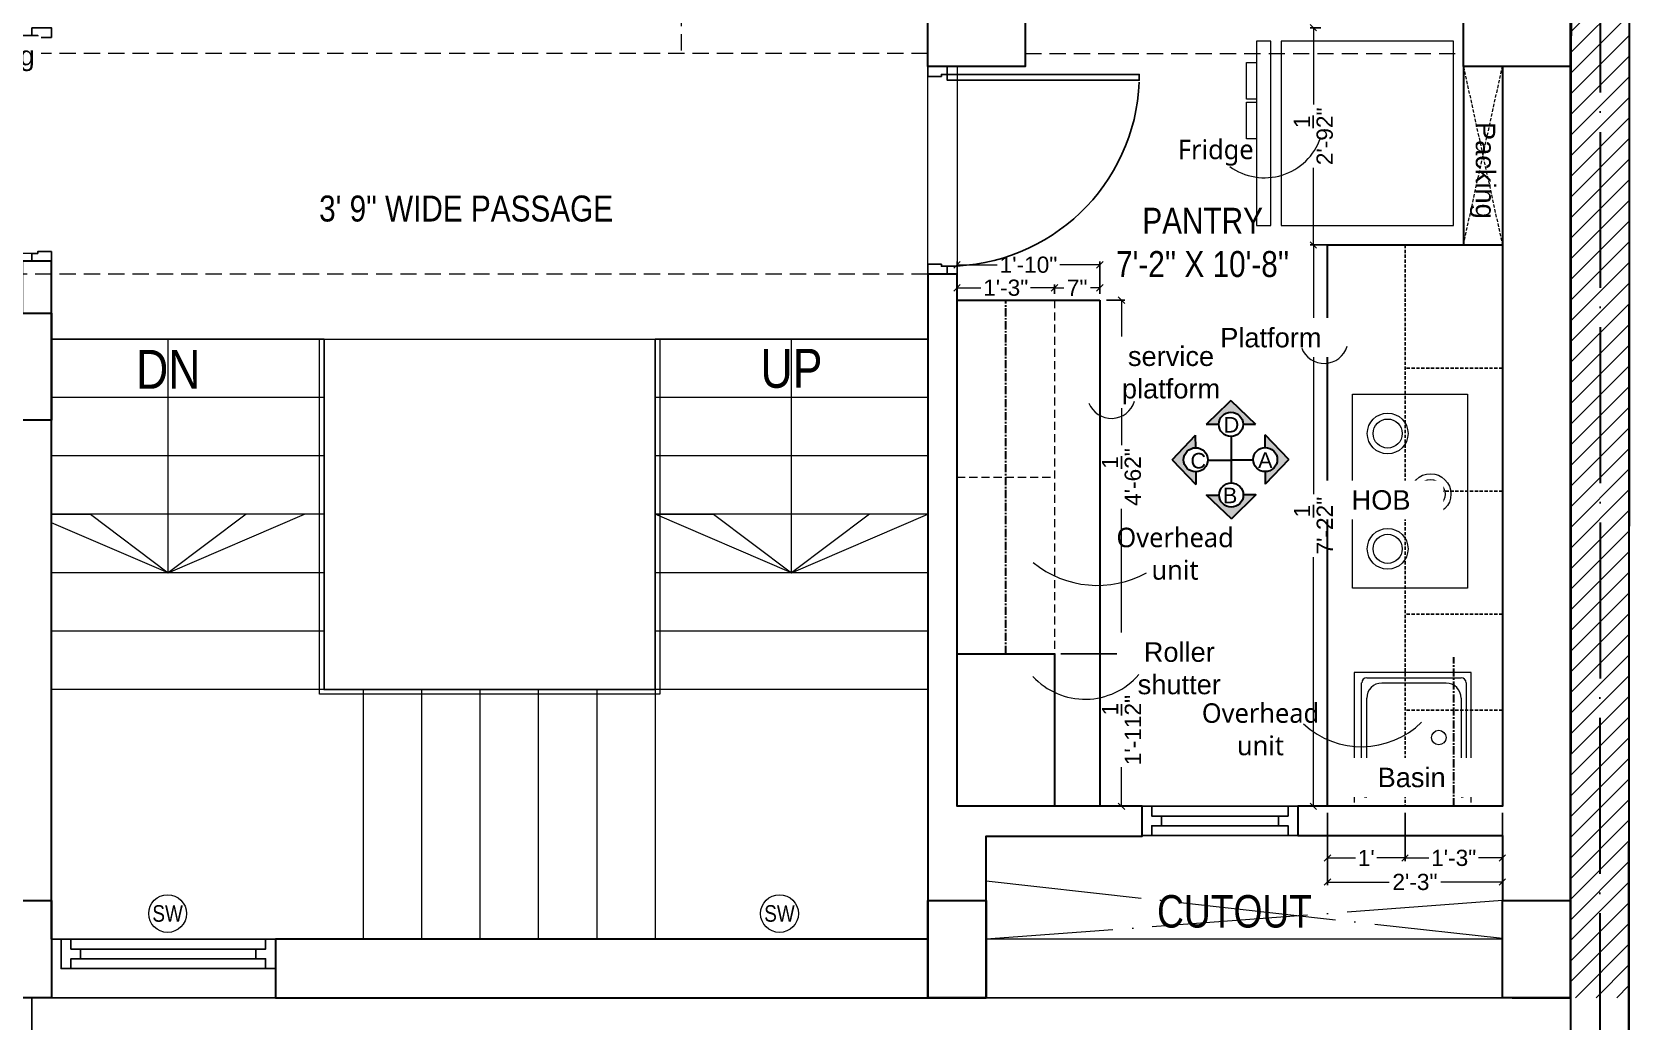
# Model space of a CAD drawing. Header units: millimetres. Extents: x 56222 to 3066687, y -650199 to -121287.
# Drawn here: x 127749.6 to 127995.8, y -185428.8 to -185276.4 of the extents above; entities that cross this region are included whole.
import ezdxf

# ---------------------------------------------------------------- set-up
doc = ezdxf.new("R2010")
doc.units = ezdxf.units.MM
doc.header["$MEASUREMENT"] = 0
doc.header["$PDMODE"] = 35
for name, pattern in [('ACAD_ISO02W100', [15, 12, -3]), ('ACAD_ISO04W100', [30, 24, -3, 0, -3]), ('CENTER', [2, 1.25, -0.25, 0.25, -0.25]), ('DASHED', [0.75, 0.5, -0.25]), ('DASHED2', [0.375, 0.25, -0.125]), ('HIDDEN', [0.375, 0.25, -0.125])]:
    doc.linetypes.add(name, pattern=pattern)
doc.layers.get('Defpoints').update_dxf_attribs({"color": 220})
for name, color, linetype in [('AR DOOR', 40, 'Continuous'), ('AR ELE-5', 134, 'Continuous'), ('AR HATCH-7', 7, 'Continuous')]:
    doc.layers.add(name, color=color, linetype=linetype)
for name, color, linetype, lineweight in [('COLUMN', 1, 'Continuous', 30), ('dim05', 1, 'Continuous', 13), ('Electrical', 84, 'Continuous', 30), ('FIRST FLOOR', 7, 'Continuous', 9), ('FIRST FLOOR ( TEXT )', 7, 'Continuous', 9), ('FIRST FLOOR_( PLine )_', 251, 'Continuous', 30), ('FIRST FLOOR_( STAIR )', 251, 'Continuous', 9), ('FUR1', 1, 'Continuous', 0), ('FURNITURE', 32, 'Continuous', 9), ('GROUND FLOOR', 7, 'Continuous', 9), ('GROUND FLOOR  ( DIM )', 7, 'Continuous', 9), ('GROUND FLOOR  ( HATCH )', 251, 'Continuous', 9), ('Labelling', 1, 'Continuous', 25), ('Text', 7, 'Continuous', 15), ('wall', 7, 'Continuous', 30), ('WALL Dimensions', 1, 'Continuous', 0), ('X_PLOT', 1, 'Continuous', 9)]:
    doc.layers.add(name, color=color, linetype=linetype, lineweight=lineweight)
doc.layers.add('XX~SLAB ( PLINE )', color=251, linetype='Continuous', plot=False)
doc.styles.add('Arial', font='arial.ttf')
doc.styles.add("Cn_BT_0'-0", font='swissc.ttf')
doc.styles.add('Cn_BT_7', font='swissc.ttf', dxfattribs={"height": 7})
doc.styles.add('KATHA', font='swissc.ttf')
doc.styles.get("Standard").update_dxf_attribs({"font": 'arial.ttf', "height": 6})
doc.dimstyles.new('ISO-25', dxfattribs={"dimtxt": 2.5, "dimasz": 1, "dimexe": 0.5, "dimexo": 1, "dimtad": 0, "dimdec": 1, "dimlunit": 4, "dimtxsty": 'Standard', "dimblk": 'OBLIQUE', "dimcen": 2.5, "dimclrd": 1, "dimclre": 1, "dimclrt": 5, "dimadec": 0, "dimazin": 0, "dimtfac": 1, "dimtdec": 1, "dimtmove": 0, "dimatfit": 3, "dimfxl": 1, "dimlwd": -1, "dimarcsym": 0})

# ---------------------------------------------------------------- blocks, each defined once
blk = doc.blocks.new('*U184')
for points in [[(-1025.5, 0), (-985.5, 0), (-985.5, 30), (-975.5, 30), (-975.5, 100), (-1025.5, 100)], [(40, 0), (0, 0), (0, 30), (-10, 30), (-10, 100), (40, 100)], [(0, 0), (0, -985.5), (-30, -985.5), (-30, 0)]]:
    blk.add_lwpolyline(points, close=True)
at = {"layer": 'AR ELE-5', "linetype": 'ByBlock', "ltscale": 15}
blk.add_arc((1.4, 0.6), 987, 180.03474, 267.62699, dxfattribs=at)
blk = doc.blocks.new('*U18')
for points in [[(0, 0), (0, 1120), (-30, 1120), (-30, 0)], [(40, 0), (0, 0), (0, -30), (-10, -30), (-10, -100), (40, -100)], [(-1160, 0), (-1120, 0), (-1120, -30), (-1110, -30), (-1110, -100), (-1160, -100)]]:
    blk.add_lwpolyline(points, close=True)
at = {"layer": 'AR ELE-5', "linetype": 'ByBlock', "ltscale": 15}
blk.add_arc((1.6, -0.7), 1121.6, 92.37301, 179.96526, dxfattribs=at)
blk = doc.blocks.new('_Oblique')
at = {"layer": 'wall', "color": 0, "lineweight": -2}
blk.add_line((-0.5, -0.5), (0.5, 0.5), dxfattribs=at)
blk = doc.blocks.new('*D371')
at = {"layer": 'Defpoints', "color": 0, "lineweight": 30, "transparency": 16777216}
for p in [(127952.67, -185309.18), (127947.01, -185395.7), (127949.17, -185395.7)]:
    blk.add_point(p, dxfattribs=at)
at = {"layer": 'dim05', "color": 1, "linetype": 'Continuous', "lineweight": -2, "transparency": 16777216}
for p, q in [((127951.67, -185309.18), (127946.51, -185309.18)), ((127948.17, -185395.7), (127946.51, -185395.7))]:
    blk.add_line(p, q, dxfattribs=at)
at = {"layer": 'dim05', "color": 1, "linetype": 'Continuous', "transparency": 16777216}
for p, q in [((127947.01, -185309.18), (127947.01, -185347.59)), ((127947.01, -185395.7), (127947.01, -185357.29))]:
    blk.add_line(p, q, dxfattribs=at)
at = {"layer": 'dim05', "color": 1, "transparency": 16777216}
for p, rotation in [((127947.01, -185309.18), 90), ((127947.01, -185395.7), 270)]:
    blk.add_blockref('_Oblique', p, dxfattribs=dict(at, rotation=rotation))
at = {"layer": 'dim05', "color": 5, "lineweight": 25, "transparency": 16777216, "insert": (127947.01, -185352.44), "char_height": 2.5, "attachment_point": 5, "rotation": 90, "style": 'Arial'}
blk.add_mtext('7\'-2{\\H1x;\\S1/2;}"', dxfattribs=at)
blk = doc.blocks.new('*D372')
at = {"layer": 'Defpoints', "color": 0, "lineweight": 30, "transparency": 16777216}
for p in [(127961.12, -185395.7), (127976.12, -185395.7), (127976.12, -185403.66)]:
    blk.add_point(p, dxfattribs=at)
at = {"layer": 'dim05', "color": 1, "linetype": 'Continuous', "lineweight": -2, "transparency": 16777216}
for p, q in [((127961.12, -185396.7), (127961.12, -185404.16)), ((127976.12, -185396.7), (127976.12, -185404.16))]:
    blk.add_line(p, q, dxfattribs=at)
at = {"layer": 'dim05', "color": 1, "linetype": 'Continuous', "transparency": 16777216}
for p, q in [((127961.12, -185403.66), (127964.79, -185403.66)), ((127976.12, -185403.66), (127972.45, -185403.66))]:
    blk.add_line(p, q, dxfattribs=at)
at = {"layer": 'dim05', "color": 1, "transparency": 16777216, "rotation": 180}
blk.add_blockref('_Oblique', (127961.12, -185403.66), dxfattribs=at)
at = {"layer": 'dim05', "color": 1, "transparency": 16777216}
blk.add_blockref('_Oblique', (127976.12, -185403.66), dxfattribs=at)
at = {"layer": 'dim05', "color": 5, "lineweight": 25, "transparency": 16777216, "insert": (127968.62, -185403.66), "char_height": 2.5, "attachment_point": 5, "style": 'Arial'}
blk.add_mtext('1\'-3"', dxfattribs=at)
blk = doc.blocks.new('*D373')
at = {"layer": 'Defpoints', "color": 0, "lineweight": 30, "transparency": 16777216}
for p in [(127949.17, -185395.7), (127961.12, -185395.7), (127949.17, -185403.66)]:
    blk.add_point(p, dxfattribs=at)
at = {"layer": 'dim05', "color": 1, "linetype": 'Continuous', "lineweight": -2, "transparency": 16777216}
for p, q in [((127949.17, -185396.7), (127949.17, -185404.16)), ((127961.12, -185396.7), (127961.12, -185404.16))]:
    blk.add_line(p, q, dxfattribs=at)
at = {"layer": 'dim05', "color": 1, "linetype": 'Continuous', "transparency": 16777216}
for p, q in [((127949.17, -185403.66), (127953.49, -185403.66)), ((127961.12, -185403.66), (127956.8, -185403.66))]:
    blk.add_line(p, q, dxfattribs=at)
at = {"layer": 'dim05', "color": 1, "transparency": 16777216, "rotation": 180}
blk.add_blockref('_Oblique', (127949.17, -185403.66), dxfattribs=at)
at = {"layer": 'dim05', "color": 1, "transparency": 16777216}
blk.add_blockref('_Oblique', (127961.12, -185403.66), dxfattribs=at)
at = {"layer": 'dim05', "color": 5, "lineweight": 25, "transparency": 16777216, "insert": (127955.15, -185403.66), "char_height": 2.5, "attachment_point": 5, "style": 'Arial'}
blk.add_mtext("1'", dxfattribs=at)
blk = doc.blocks.new('*D374')
at = {"layer": 'Defpoints', "color": 0, "lineweight": 30, "transparency": 16777216}
for p in [(127892.12, -185312.24), (127892.12, -185317.7), (127914.12, -185317.7)]:
    blk.add_point(p, dxfattribs=at)
at = {"layer": 'dim05', "color": 1, "linetype": 'Continuous', "lineweight": -2, "transparency": 16777216}
for p, q in [((127892.12, -185316.7), (127892.12, -185311.74)), ((127914.12, -185316.7), (127914.12, -185311.74))]:
    blk.add_line(p, q, dxfattribs=at)
at = {"layer": 'dim05', "color": 1, "linetype": 'Continuous', "transparency": 16777216}
for p, q in [((127892.12, -185312.24), (127898.32, -185312.24)), ((127914.12, -185312.24), (127907.93, -185312.24))]:
    blk.add_line(p, q, dxfattribs=at)
at = {"layer": 'dim05', "color": 1, "transparency": 16777216, "rotation": 180}
blk.add_blockref('_Oblique', (127892.12, -185312.24), dxfattribs=at)
at = {"layer": 'dim05', "color": 1, "transparency": 16777216}
blk.add_blockref('_Oblique', (127914.12, -185312.24), dxfattribs=at)
at = {"layer": 'dim05', "color": 5, "lineweight": 25, "transparency": 16777216, "insert": (127903.12, -185312.24), "char_height": 2.5, "attachment_point": 5, "style": 'Arial'}
blk.add_mtext('1\'-10"', dxfattribs=at)
blk = doc.blocks.new('*D375')
at = {"layer": 'Defpoints', "color": 0, "lineweight": 30, "transparency": 16777216}
for p in [(127892.12, -185315.79), (127892.12, -185317.7), (127907.12, -185317.7)]:
    blk.add_point(p, dxfattribs=at)
at = {"layer": 'dim05', "color": 1, "linetype": 'Continuous', "lineweight": -2, "transparency": 16777216}
for p, q in [((127892.12, -185316.7), (127892.12, -185315.29)), ((127907.12, -185316.7), (127907.12, -185315.29))]:
    blk.add_line(p, q, dxfattribs=at)
at = {"layer": 'dim05', "color": 1, "linetype": 'Continuous', "transparency": 16777216}
for p, q in [((127892.12, -185315.79), (127895.79, -185315.79)), ((127907.12, -185315.79), (127903.45, -185315.79))]:
    blk.add_line(p, q, dxfattribs=at)
at = {"layer": 'dim05', "color": 1, "transparency": 16777216, "rotation": 180}
blk.add_blockref('_Oblique', (127892.12, -185315.79), dxfattribs=at)
at = {"layer": 'dim05', "color": 1, "transparency": 16777216}
blk.add_blockref('_Oblique', (127907.12, -185315.79), dxfattribs=at)
at = {"layer": 'dim05', "color": 5, "lineweight": 25, "transparency": 16777216, "insert": (127899.62, -185315.79), "char_height": 2.5, "attachment_point": 5, "style": 'Arial'}
blk.add_mtext('1\'-3"', dxfattribs=at)
blk = doc.blocks.new('*D376')
at = {"layer": 'Defpoints', "color": 0, "lineweight": 30, "transparency": 16777216}
for p in [(127907.12, -185317.7), (127914.12, -185315.79), (127914.12, -185317.7)]:
    blk.add_point(p, dxfattribs=at)
at = {"layer": 'dim05', "color": 1, "linetype": 'Continuous', "lineweight": -2, "transparency": 16777216}
for p, q in [((127907.12, -185316.7), (127907.12, -185315.29)), ((127914.12, -185316.7), (127914.12, -185315.29))]:
    blk.add_line(p, q, dxfattribs=at)
at = {"layer": 'dim05', "color": 1, "linetype": 'Continuous', "transparency": 16777216}
for p, q in [((127907.12, -185315.79), (127908.57, -185315.79)), ((127914.12, -185315.79), (127912.68, -185315.79))]:
    blk.add_line(p, q, dxfattribs=at)
at = {"layer": 'dim05', "color": 1, "transparency": 16777216, "rotation": 180}
blk.add_blockref('_Oblique', (127907.12, -185315.79), dxfattribs=at)
at = {"layer": 'dim05', "color": 1, "transparency": 16777216}
blk.add_blockref('_Oblique', (127914.12, -185315.79), dxfattribs=at)
at = {"layer": 'dim05', "color": 5, "lineweight": 25, "transparency": 16777216, "insert": (127910.62, -185315.79), "char_height": 2.5, "attachment_point": 5, "style": 'Arial'}
blk.add_mtext('7"', dxfattribs=at)
blk = doc.blocks.new('*D377')
at = {"layer": 'Defpoints', "color": 0, "lineweight": 30, "transparency": 16777216}
for p in [(127907.12, -185372.2), (127914.12, -185395.7), (127917.45, -185395.7)]:
    blk.add_point(p, dxfattribs=at)
at = {"layer": 'dim05', "color": 1, "linetype": 'Continuous', "lineweight": -2, "transparency": 16777216}
for p, q in [((127908.12, -185372.2), (127917.95, -185372.2)), ((127915.12, -185395.7), (127917.95, -185395.7))]:
    blk.add_line(p, q, dxfattribs=at)
at = {"layer": 'dim05', "color": 1, "linetype": 'Continuous', "transparency": 16777216}
for p, q in [((127917.45, -185372.2), (127917.45, -185378.24)), ((127917.45, -185395.7), (127917.45, -185389.66))]:
    blk.add_line(p, q, dxfattribs=at)
at = {"layer": 'dim05', "color": 1, "transparency": 16777216}
for p, rotation in [((127917.45, -185372.2), 90), ((127917.45, -185395.7), 270)]:
    blk.add_blockref('_Oblique', p, dxfattribs=dict(at, rotation=rotation))
at = {"layer": 'dim05', "color": 5, "lineweight": 25, "transparency": 16777216, "insert": (127917.45, -185383.95), "char_height": 2.5, "attachment_point": 5, "rotation": 90, "style": 'Arial'}
blk.add_mtext('1\'-11{\\H1x;\\S1/2;}"', dxfattribs=at)
blk = doc.blocks.new('*D378')
at = {"layer": 'Defpoints', "color": 0, "lineweight": 30, "transparency": 16777216}
for p in [(127914.12, -185317.7), (127917.45, -185317.7), (127907.12, -185372.2)]:
    blk.add_point(p, dxfattribs=at)
at = {"layer": 'dim05', "color": 1, "linetype": 'Continuous', "lineweight": -2, "transparency": 16777216}
for p, q in [((127915.12, -185317.7), (127917.95, -185317.7)), ((127908.12, -185372.2), (127917.95, -185372.2))]:
    blk.add_line(p, q, dxfattribs=at)
at = {"layer": 'dim05', "color": 1, "linetype": 'Continuous', "transparency": 16777216}
for p, q in [((127917.45, -185317.7), (127917.45, -185340.04)), ((127917.45, -185372.2), (127917.45, -185349.86))]:
    blk.add_line(p, q, dxfattribs=at)
at = {"layer": 'dim05', "color": 1, "transparency": 16777216}
for p, rotation in [((127917.45, -185317.7), 90), ((127917.45, -185372.2), 270)]:
    blk.add_blockref('_Oblique', p, dxfattribs=dict(at, rotation=rotation))
at = {"layer": 'dim05', "color": 5, "lineweight": 25, "transparency": 16777216, "insert": (127917.45, -185344.95), "char_height": 2.5, "attachment_point": 5, "rotation": 90, "style": 'Arial'}
blk.add_mtext('4\'-6{\\H1x;\\S1/2;}"', dxfattribs=at)
blk = doc.blocks.new('*D379')
at = {"layer": 'Defpoints', "color": 0, "lineweight": 30, "transparency": 16777216}
for p in [(127949.17, -185395.7), (127976.12, -185396.7), (127949.17, -185407.37)]:
    blk.add_point(p, dxfattribs=at)
at = {"layer": 'dim05', "color": 1, "linetype": 'Continuous', "lineweight": -2, "transparency": 16777216}
for p, q in [((127949.17, -185396.7), (127949.17, -185407.87)), ((127976.12, -185397.7), (127976.12, -185407.87))]:
    blk.add_line(p, q, dxfattribs=at)
at = {"layer": 'dim05', "color": 1, "linetype": 'Continuous', "transparency": 16777216}
for p, q in [((127949.17, -185407.37), (127958.68, -185407.37)), ((127976.12, -185407.37), (127966.62, -185407.37))]:
    blk.add_line(p, q, dxfattribs=at)
at = {"layer": 'dim05', "color": 1, "transparency": 16777216, "rotation": 180}
blk.add_blockref('_Oblique', (127949.17, -185407.37), dxfattribs=at)
at = {"layer": 'dim05', "color": 1, "transparency": 16777216}
blk.add_blockref('_Oblique', (127976.12, -185407.37), dxfattribs=at)
at = {"layer": 'dim05', "color": 5, "lineweight": 25, "transparency": 16777216, "insert": (127962.65, -185407.37), "char_height": 2.5, "attachment_point": 5, "style": 'Arial'}
blk.add_mtext('2\'-3"', dxfattribs=at)
blk = doc.blocks.new('*D380')
at = {"layer": 'Defpoints', "color": 0, "lineweight": 30, "transparency": 16777216}
for p in [(127947.01, -185275.7), (127949.17, -185275.7), (127949.17, -185309.18)]:
    blk.add_point(p, dxfattribs=at)
at = {"layer": 'dim05', "color": 1, "linetype": 'Continuous', "lineweight": -2, "transparency": 16777216}
for p, q in [((127948.17, -185275.7), (127946.51, -185275.7)), ((127948.17, -185309.18), (127946.51, -185309.18))]:
    blk.add_line(p, q, dxfattribs=at)
at = {"layer": 'dim05', "color": 1, "linetype": 'Continuous', "transparency": 16777216}
for p, q in [((127947.01, -185275.7), (127947.01, -185287.56)), ((127947.01, -185309.18), (127947.01, -185297.32))]:
    blk.add_line(p, q, dxfattribs=at)
at = {"layer": 'dim05', "color": 1, "transparency": 16777216}
for p, rotation in [((127947.01, -185275.7), 90), ((127947.01, -185309.18), 270)]:
    blk.add_blockref('_Oblique', p, dxfattribs=dict(at, rotation=rotation))
at = {"layer": 'dim05', "color": 5, "lineweight": 25, "transparency": 16777216, "insert": (127947.01, -185292.44), "char_height": 2.5, "attachment_point": 5, "rotation": 90, "style": 'Arial'}
blk.add_mtext('2\'-9{\\H1x;\\S1/2;}"', dxfattribs=at)

msp = doc.modelspace()

# ---------------------------------------------------------------- hatches: boundary and pattern name
at = {"layer": 'GROUND FLOOR  ( HATCH )', "transparency": 33554687}
h = msp.add_hatch(dxfattribs=at)
h.set_pattern_fill('ANSI31', color=6, scale=18, style=0)
h.set_pattern_definition([(45, (11454.9384, -22812.0268), (-1.590990258, 1.590990258), [])])
h.paths.add_polyline_path([(127995.62, -185111.18), (127986.62, -185111.18), (127986.62, -185425.2), (127995.62, -185425.2)])

# ---------------------------------------------------------------- linework, layer by layer
at = {"layer": 'COLUMN', "transparency": 33554687}
for points in [[(127902.62, -185271.2), (127902.62, -185281.7), (127887.62, -185281.7), (127887.62, -185271.2)], [(127970.12, -185271.2), (127986.62, -185271.2), (127986.62, -185281.7), (127970.12, -185281.7)], [(127743.62, -185319.7), (127752.62, -185319.7), (127752.62, -185336.2), (127743.62, -185336.2)], [(127743.62, -185410.2), (127752.62, -185410.2), (127752.62, -185425.2), (127743.62, -185425.2)], [(127887.62, -185410.2), (127896.62, -185410.2), (127896.62, -185425.2), (127887.62, -185425.2)], [(127976.12, -185410.2), (127986.62, -185410.2), (127986.62, -185425.2), (127976.12, -185425.2)]]:
    msp.add_lwpolyline(points, close=True, dxfattribs=at)
at = {"layer": 'FIRST FLOOR', "transparency": 33554687}
for p, q in [((127986.62, -185114.7), (127986.62, -185425.2)), ((127887.62, -185317.2), (127887.62, -185425.2)), ((127892.12, -185317.2), (127892.12, -185395.7)), ((127894.16, -185395.7), (127976.12, -185395.7)), ((127944.62, -185395.7), (127944.62, -185400.2)), ((127887.62, -185416.2), (127752.62, -185416.2)), ((127787.12, -185416.2), (127787.12, -185425.2)), ((127976.12, -185416.2), (127896.62, -185416.2)), ((127986.62, -185425.2), (127740.62, -185425.2))]:
    msp.add_line(p, q, dxfattribs=at)
at = {"layer": 'FIRST FLOOR_( PLine )_', "transparency": 33554687}
for p, q in [((127986.62, -185425.2), (127986.62, -185114.7)), ((127976.12, -185281.7), (127976.12, -185395.7)), ((127976.12, -185395.7), (127944.62, -185395.7)), ((127944.62, -185395.7), (127944.62, -185400.2)), ((127944.62, -185400.2), (127976.12, -185400.2)), ((127976.12, -185400.2), (127976.12, -185410.19)), ((127977.62, -185425.2), (127986.62, -185425.2))]:
    msp.add_line(p, q, dxfattribs=at)
msp.add_lwpolyline([(127752.62, -185416.2), (127752.62, -185311.7), (127748.12, -185311.7), (127748.12, -185319.7)], dxfattribs=at)
for points in [[(127892.12, -185313.7), (127887.62, -185313.7), (127887.62, -185425.2), (127892.12, -185425.2), (127896.62, -185425.2), (127896.62, -185400.28), (127920.62, -185400.28), (127920.62, -185395.7), (127892.12, -185395.7)], [(127887.62, -185416.2), (127787.12, -185416.2), (127787.12, -185420.7), (127787.12, -185425.2), (127887.62, -185425.2)]]:
    msp.add_lwpolyline(points, close=True, dxfattribs=at)
at = {"layer": 'FIRST FLOOR_( STAIR )', "transparency": 33554687}
for p, q in [((127845.62, -185323.7), (127845.62, -185416.2)), ((127794.62, -185332.7), (127752.62, -185332.7)), ((127887.62, -185332.7), (127845.62, -185332.7)), ((127794.62, -185341.7), (127752.62, -185341.7)), ((127887.62, -185341.7), (127845.62, -185341.7)), ((127794.62, -185350.7), (127752.62, -185350.7)), ((127887.62, -185350.7), (127845.62, -185350.7)), ((127794.62, -185359.7), (127752.62, -185359.7)), ((127887.62, -185359.7), (127845.62, -185359.7)), ((127794.62, -185368.7), (127752.62, -185368.7)), ((127887.62, -185368.7), (127845.62, -185368.7)), ((127887.62, -185377.7), (127752.62, -185377.7)), ((127800.62, -185377.7), (127800.62, -185416.2)), ((127809.62, -185377.7), (127809.62, -185416.2)), ((127818.62, -185377.7), (127818.62, -185416.2)), ((127827.62, -185377.7), (127827.62, -185416.2)), ((127836.62, -185377.7), (127836.62, -185416.2))]:
    msp.add_line(p, q, dxfattribs=at)
for points in [[(127752.62, -185350.7), (127758.62, -185350.7), (127770.62, -185359.7), (127770.62, -185323.7)], [(127866.62, -185359.7), (127887.62, -185350.7), (127878.62, -185350.7), (127866.62, -185359.7), (127845.62, -185350.7), (127854.62, -185350.7), (127866.62, -185359.7), (127866.62, -185323.7)], [(127770.62, -185359.7), (127791.62, -185350.7), (127782.62, -185350.7), (127770.62, -185359.7), (127752.62, -185351.99)]]:
    msp.add_lwpolyline(points, dxfattribs=at)
msp.add_lwpolyline([(127793.92, -185323.7), (127794.62, -185323.7), (127794.62, -185377.7), (127845.62, -185377.7), (127845.62, -185323.7), (127846.32, -185323.7), (127846.32, -185378.4), (127793.92, -185378.4), (127793.92, -185323.7)], close=True, dxfattribs=at)
at = {"layer": 'FUR1', "color": 252, "true_color": 0x939598}
for centre, radius, start, end in [((127939.5, -185289.71, 0), 9.12, 233.822, 340.8402), ((127913.76, -185345.9), 15.75, 231.0279, 298.6733), ((127954.45, -185373.34, -1.24), 13.17, 227.2388, 314.5317)]:
    msp.add_arc(centre, radius, start, end, dxfattribs=at)
at = {"layer": 'FURNITURE', "lineweight": 30}
msp.add_line((127970.12, -185281.7), (127970.12, -185309.18), dxfattribs=at)
at = {"layer": 'FURNITURE', "linetype": 'DASHED', "lineweight": 15}
for p, q in [((127970.12, -185281.7), (127976.12, -185309.18)), ((127970.12, -185309.18), (127976.12, -185281.7))]:
    msp.add_line(p, q, dxfattribs=at)
at = {"layer": 'FURNITURE', "linetype": 'DASHED', "lineweight": 25}
for p, q in [((127961.12, -185309.18), (127961.12, -185395.7)), ((127976.12, -185328.18), (127961.12, -185328.18)), ((127976.12, -185347.13), (127961.12, -185347.13)), ((127976.12, -185366.09), (127961.12, -185366.09)), ((127976.12, -185380.89), (127961.12, -185380.89))]:
    msp.add_line(p, q, dxfattribs=at)
at = {"layer": 'FURNITURE', "color": 3, "linetype": 'CENTER', "lineweight": 30}
msp.add_line((127899.62, -185372.2), (127899.62, -185317.7), dxfattribs=at)
at = {"layer": 'FURNITURE', "linetype": 'HIDDEN', "lineweight": 18, "ltscale": 5}
for p, q in [((127907.12, -185317.7), (127907.12, -185372.2)), ((127892.12, -185344.95), (127907.12, -185344.95))]:
    msp.add_line(p, q, dxfattribs=at)
at = {"layer": 'FURNITURE'}
for p, q in [((127953.31, -185375.1), (127953.31, -185395.1)), ((127971.31, -185375.1), (127953.31, -185375.1)), ((127954.44, -185393.51), (127954.44, -185376.66)), ((127955.22, -185375.88), (127969.76, -185375.88)), ((127957.54, -185376.69), (127967.44, -185376.69)), ((127970.53, -185376.66), (127970.53, -185393.51)), ((127971.31, -185395.1), (127971.31, -185375.1)), ((127955.22, -185391.18), (127955.22, -185379.02)), ((127969.76, -185379.02), (127969.76, -185391.18)), ((127967.44, -185393.51), (127957.54, -185393.51))]:
    msp.add_line(p, q, dxfattribs=at)
for points in [[(127938.25, -185306.18), (127940.47, -185306.18), (127940.47, -185277.76), (127938.25, -185277.76)], [(127942.02, -185306.18), (127968.57, -185306.18), (127968.57, -185277.76), (127942.02, -185277.76)], [(127970.73, -185332.17), (127970.73, -185362.09), (127953.02, -185362.09), (127953.02, -185332.17)]]:
    msp.add_lwpolyline(points, close=True, dxfattribs=at)
at = {"layer": 'FURNITURE', "flags": 128}
for points in [[(127938.25, -185286.71), (127936.68, -185286.71), (127936.68, -185281.08), (127938.25, -185281.08)], [(127938.25, -185292.81), (127936.68, -185292.81), (127936.68, -185287.18), (127938.25, -185287.18)]]:
    msp.add_lwpolyline(points, dxfattribs=at)
at = {"layer": 'FURNITURE', "lineweight": 30}
for points in [[(127976.12, -185309.18), (127976.12, -185395.7), (127949.17, -185395.7), (127949.17, -185309.18)], [(127914.12, -185317.7), (127914.12, -185395.7), (127892.12, -185395.7), (127892.12, -185317.7)], [(127907.12, -185372.2), (127907.12, -185395.7), (127892.12, -185395.7), (127892.12, -185372.2)]]:
    msp.add_lwpolyline(points, close=True, dxfattribs=at)
at = {"layer": 'FURNITURE'}
for centre, radius in [((127958.45, -185338.25), 3.14), ((127958.45, -185338.25), 2.24), ((127965.06, -185347.58), 3.14), ((127965.06, -185347.58), 2.24), ((127958.45, -185356.02), 3.14), ((127958.45, -185356.02), 2.24), ((127966.33, -185385.1), 1.12)]:
    msp.add_circle(centre, radius, dxfattribs=at)
for centre, radius, start, end in [((127955.22, -185376.66), 0.775, 90, 180), ((127957.54, -185379.02), 2.32, 90, 180), ((127967.44, -185379.02), 2.32, 0, 90), ((127969.76, -185376.66), 0.775, 0, 90), ((127957.54, -185391.18), 2.32, 180, 270), ((127967.44, -185391.18), 2.32, 270, 0), ((127955.22, -185393.51), 0.775, 180, 270), ((127969.76, -185393.51), 0.775, 270, 0)]:
    msp.add_arc(centre, radius, start, end, dxfattribs=at)
at = {"layer": 'GROUND FLOOR', "color": 1, "linetype": 'ACAD_ISO04W100', "transparency": 33554687}
msp.add_line((127991.28, -185111.18), (127991.12, -185425.2), dxfattribs=at)
at = {"layer": 'GROUND FLOOR', "transparency": 33554687}
for p, q in [((127995.78, -185111.18), (127995.62, -185452.32)), ((127986.71, -185260.33), (127986.62, -185452.32)), ((127986.62, -185425.2), (127986.62, -185452.32))]:
    msp.add_line(p, q, dxfattribs=at)
at = {"layer": 'GROUND FLOOR', "color": 252, "linetype": 'ACAD_ISO04W100', "true_color": 0x939598, "transparency": 33554687}
for p, q in [((127896.62, -185407.2), (127976.12, -185416.03)), ((127976.12, -185410.19), (127896.62, -185416.2))]:
    msp.add_line(p, q, dxfattribs=at)
at = {"layer": 'GROUND FLOOR', "color": 6, "lineweight": 30, "transparency": 33554687}
msp.add_lwpolyline([(127995.78, -185111.18), (127986.78, -185111.18), (127986.62, -185442.82), (127995.62, -185442.82)], close=True, dxfattribs=at)
at = {"layer": 'GROUND FLOOR', "transparency": 33554687}
msp.add_lwpolyline([(127794.62, -185323.7), (127794.62, -185377.7), (127845.62, -185377.7), (127845.62, -185323.7)], dxfattribs=at)
at = {"layer": 'GROUND FLOOR  ( DIM )', "color": 5, "transparency": 33554687}
for centre in [(127770.52, -185412.23), (127864.77, -185412.23)]:
    msp.add_circle(centre, 2.91, dxfattribs=at)
at = {"layer": 'Labelling', "color": 251, "linetype": 'DASHED2', "lineweight": 0, "ltscale": 10, "true_color": 0x636466, "transparency": 33554687}
for p, q in [((127849.62, -185141.7), (127849.62, -185279.7)), ((127887.62, -185279.7), (127743.62, -185279.7)), ((127902.62, -185279.7), (127970.12, -185279.7)), ((127887.62, -185313.7), (127743.62, -185313.7))]:
    msp.add_line(p, q, dxfattribs=at)
at = {"layer": 'Labelling', "color": 251, "linetype": 'ACAD_ISO02W100', "lineweight": 0, "ltscale": 10, "true_color": 0x636466, "transparency": 33554687}
msp.add_line((127752.62, -185323.7), (127887.62, -185323.7), dxfattribs=at)
msp.add_lwpolyline([(127892.12, -185313.7), (127887.62, -185313.7), (127887.62, -185281.7), (127892.12, -185281.7)], close=True, dxfattribs=at)
at = {"layer": 'Text', "color": 18, "lineweight": 30, "true_color": 0x000000}
for p, q in [((127934.32, -185338.69), (127934.34, -185345.88)), ((127925.23, -185342.32), (127928.9, -185346.11)), ((127930.74, -185342.36), (127934.33, -185342.35)), ((127937.73, -185342.33), (127934.33, -185342.35)), ((127943.24, -185342.25), (127939.6, -185346.06)), ((127928.89, -185344.16), (127928.9, -185346.11)), ((127939.6, -185344.12), (127939.6, -185346.06))]:
    msp.add_line(p, q, dxfattribs=at)
for points in [[(127934.37, -185351.39), (127930.55, -185347.74), (127932.5, -185347.74)], [(127934.37, -185351.39), (127938.15, -185347.71), (127936.21, -185347.72)]]:
    msp.add_lwpolyline(points, dxfattribs=at)
for centre in [(127928.88, -185342.3), (127939.59, -185342.26), (127934.35, -185347.73)]:
    msp.add_circle(centre, 1.86, dxfattribs=at)
at = {"layer": 'WALL Dimensions', "color": 18, "lineweight": 30, "true_color": 0x000000}
for p, q in [((127932.45, -185336.84), (127930.51, -185336.85)), ((127936.17, -185336.83), (127938.11, -185336.82)), ((127925.23, -185342.32), (127928.87, -185338.5)), ((127928.88, -185340.45), (127928.87, -185338.5)), ((127939.59, -185340.41), (127939.58, -185338.46)), ((127943.24, -185342.25), (127939.58, -185338.46))]:
    msp.add_line(p, q, dxfattribs=at)
at = {"layer": 'X_PLOT', "linetype": 'ACAD_ISO04W100', "lineweight": 30, "transparency": 33554687}
msp.add_line((127991.28, -185111.18), (127991.12, -185452.32), dxfattribs=at)
at = {"layer": 'XX~SLAB ( PLINE )', "transparency": 33554687}
for points in [[(127829.95, -185115.01), (127986.62, -185115.2), (127986.62, -185425.2), (127977.62, -185425.2), (127957.82, -185425.2), (127917.48, -185425.2), (127892.12, -185425.2), (127749.62, -185425.2), (127749.62, -185461.2), (127581.62, -185461.2), (127581.62, -185114.7)], [(127752.62, -185413.7), (127752.62, -185323.7), (127794.62, -185323.7), (127794.62, -185377.7), (127845.62, -185377.7), (127845.62, -185323.7), (127887.62, -185323.7), (127887.62, -185416.2), (127752.62, -185416.2)]]:
    msp.add_lwpolyline(points, dxfattribs=at)
for points in [[(127944.62, -185395.7), (127943.12, -185395.7), (127943.12, -185397.2), (127941.62, -185397.2), (127941.62, -185398.7), (127923.62, -185398.7), (127923.62, -185397.2), (127922.12, -185397.2), (127922.12, -185395.7), (127920.62, -185395.7), (127920.62, -185400.2), (127922.12, -185400.2), (127922.12, -185398.7), (127923.62, -185398.7), (127923.62, -185397.2), (127941.62, -185397.2), (127941.62, -185398.7), (127943.12, -185398.7), (127943.12, -185400.2), (127944.62, -185400.2), (127944.62, -185395.7), (127920.62, -185395.7), (127920.62, -185400.2), (127944.62, -185400.2)], [(127787.12, -185416.2), (127785.62, -185416.2), (127785.62, -185417.7), (127784.12, -185417.7), (127784.12, -185419.2), (127757.12, -185419.2), (127757.12, -185417.7), (127755.62, -185417.7), (127755.62, -185416.2), (127754.12, -185416.2), (127754.12, -185420.7), (127755.62, -185420.7), (127755.62, -185419.2), (127757.12, -185419.2), (127757.12, -185417.7), (127784.12, -185417.7), (127784.12, -185419.2), (127785.62, -185419.2), (127785.62, -185420.7), (127787.12, -185420.7), (127787.12, -185416.2), (127754.12, -185416.2), (127754.12, -185420.7), (127787.12, -185420.7)]]:
    msp.add_lwpolyline(points, close=True, dxfattribs=at)

# ---------------------------------------------------------------- block references
at = {"layer": 'AR DOOR', "color": 4, "linetype": 'ByBlock', "lineweight": -2, "extrusion": (0, 0, -1), "xscale": -0.02999999999996949, "yscale": 0.02999999999996949, "zscale": -0.02999999999996949, "rotation": 270}
msp.add_blockref('*U18', (-127749.62, -185276.9), dxfattribs=at)
at = {"layer": 'AR DOOR', "linetype": 'ByBlock', "lineweight": -2, "transparency": 33554687, "extrusion": (0, 0, -1), "xscale": -0.02999999999996949, "yscale": 0.02999999999996949, "zscale": -0.02999999999996949, "rotation": 270}
msp.add_blockref('*U184', (-127890.62, -185282.9), dxfattribs=at)

# ---------------------------------------------------------------- texts
at = {"layer": 'Electrical', "color": 1, "insert": (127975.02, -185305.15), "char_height": 3, "attachment_point": 3, "rotation": 270}
msp.add_mtext_dynamic_manual_height_columns('Packing', width=72.3624, gutter_width=1, heights=[3.83], dxfattribs=at)
at = {"layer": 'FIRST FLOOR ( TEXT )', "transparency": 33554687, "attachment_point": 5, "style": 'KATHA'}
for s, insert, char_height in [('3\' 9" WIDE PASSAGE', (127816.5, -185303.6), 4), ("PANTRY\\P7'-2'' X 10'-8''", (127929.95, -185308.82), 4), ('DN', (127770.62, -185328.35), 6), ('UP', (127866.62, -185328.24), 6)]:
    msp.add_mtext(s, dxfattribs=dict(at, insert=insert, char_height=char_height))
at = {"layer": 'FIRST FLOOR ( TEXT )', "color": 1, "transparency": 33554687, "insert": (127934.86, -185411.92), "char_height": 5, "attachment_point": 5, "style": "Cn_BT_0'-0"}
msp.add_mtext('CUTOUT', dxfattribs=at)
at = {"layer": 'GROUND FLOOR  ( DIM )', "color": 5, "transparency": 33554687, "char_height": 2.548, "attachment_point": 5, "style": 'Cn_BT_7'}
for insert in [(127770.52, -185412.23), (127864.77, -185412.23)]:
    msp.add_mtext('SW', dxfattribs=dict(at, insert=insert))
at = {"layer": 'Labelling', "color": 1, "char_height": 3, "width": 16.1646, "attachment_point": 5, "style": 'Arial'}
for s, insert in [('{\\fMalgun Gothic|b0|i0|c0|p34;Fridge}', (127931.97, -185294.97)), ('{\\fMalgun Gothic|b0|i0|c0|p34;Overhead\\Punit}', (127925.7, -185356.79)), ('{\\fMalgun Gothic|b0|i0|c0|p34;Overhead\\Punit}', (127938.86, -185383.85))]:
    msp.add_mtext(s, dxfattribs=dict(at, insert=insert))
at = {"layer": 'Text', "char_height": 2.39, "rotation": 0.219}
for s, insert, attachment_point in [('D', (127933.18, -185335.71), 1), ('C', (127928.07, -185343.67), 7), ('A', (127938.48, -185341.16), 1), ('B', (127933.06, -185346.6), 1)]:
    msp.add_mtext_dynamic_manual_height_columns(s, width=5.2759, gutter_width=7.48, heights=[0], dxfattribs=dict(at, insert=insert, attachment_point=attachment_point))

# ---------------------------------------------------------------- dimensions: what is measured, and where the dimension line sits
at = {"layer": 'dim05', "color": 27, "lineweight": 25, "true_color": 0x7d5120}
for base, p1, p2, angle, picture, middle in [((127947.01, -185275.7), (127949.17, -185309.18), (127949.17, -185275.7), 90, '*D380', (127947.01, -185292.44)), ((127947.01, -185395.7), (127952.67, -185309.18), (127949.17, -185395.7), 270, '*D371', (127947.01, -185352.44)), ((127917.45, -185317.7), (127907.12, -185372.2), (127914.12, -185317.7), 270, '*D378', (127917.45, -185344.95)), ((127917.45, -185395.7), (127907.12, -185372.2), (127914.12, -185395.7), 270, '*D377', (127917.45, -185383.95))]:
    dim = msp.add_linear_dim(base=base, p1=p1, p2=p2, angle=angle, dimstyle='ISO-25', override={"dimtxsty": 'Arial'}, dxfattribs=at)
    dim.commit()
    dim.dimension.update_dxf_attribs({"geometry": picture, "text_midpoint": middle})
for base, p1, p2, picture, middle in [((127892.12, -185312.24), (127914.12, -185317.7), (127892.12, -185317.7), '*D374', (127903.12, -185312.24)), ((127892.12, -185315.79), (127907.12, -185317.7), (127892.12, -185317.7), '*D375', (127899.62, -185315.79)), ((127914.12, -185315.79), (127907.12, -185317.7), (127914.12, -185317.7), '*D376', (127910.62, -185315.79)), ((127949.1701, -185403.6643), (127961.1244, -185395.7012), (127949.1701, -185395.7012), '*D373', (127955.1472, -185403.6643)), ((127949.1701, -185407.371), (127976.1244, -185396.7012), (127949.1701, -185395.7012), '*D379', (127962.6472, -185407.371)), ((127976.12, -185403.66), (127961.12, -185395.7), (127976.12, -185395.7), '*D372', (127968.62, -185403.66))]:
    dim = msp.add_linear_dim(base=base, p1=p1, p2=p2, dimstyle='ISO-25', override={"dimtxsty": 'Arial'}, dxfattribs=at)
    dim.commit()
    dim.dimension.update_dxf_attribs({"geometry": picture, "text_midpoint": middle})

# ---------------------------------------------------------------- next in the draw order: texts
at = {"layer": 'Labelling', "color": 1, "char_height": 3, "width": 16.1646, "attachment_point": 5, "style": 'Arial', "bg_fill": 2}
for s, insert in [('\\A1;Panelling', (127741.43, -185280.47)), ('\\A1;Platform', (127940.46, -185323.49)), ('\\A1;HOB', (127957.43, -185348.51)), ('\\A1;Roller shutter', (127926.35, -185374.45)), ('\\A1;Basin', (127962.14, -185391.27))]:
    msp.add_mtext(s, dxfattribs=dict(at, insert=insert))

# ---------------------------------------------------------------- next in the draw order: linework, layer by layer
at = {"layer": 'FUR1', "color": 252, "true_color": 0x939598}
for centre, radius, start, end in [((127948.65, -185323.76, -1.24), 3.69, 200.9633, 343.645), ((127911.83, -185368.27, -1.24), 10.93, 222.6541, 319.3167)]:
    msp.add_arc(centre, radius, start, end, dxfattribs=at)
at = {"layer": 'FURNITURE', "color": 3, "linetype": 'CENTER', "lineweight": 30}
msp.add_line((127968.62, -185395.7), (127968.62, -185372.7), dxfattribs=at)

# ---------------------------------------------------------------- next in the draw order: texts
at = {"layer": 'Labelling', "color": 1, "insert": (127925.08, -185329.29), "char_height": 3, "width": 16.1646, "attachment_point": 5, "style": 'Arial', "bg_fill": 2}
msp.add_mtext('\\A1;service platform', dxfattribs=at)

# ---------------------------------------------------------------- next in the draw order: hatches: boundary and pattern name
at = {"layer": 'AR HATCH-7', "lineweight": 30, "true_color": 0x636466, "transparency": 33554687}
h = msp.add_hatch(color=251, dxfattribs=at)
h.dxf.hatch_style = 1
edge = h.paths.add_edge_path()
edge.add_line((127938.11, -185336.82), (127936.17, -185336.83))
edge.add_arc((127934.31, -185336.83), 1.86, 360.219, 450)
edge.add_arc((127934.31, -185336.83), 1.86, 450, 540.219)
edge.add_line((127932.45, -185336.84), (127930.51, -185336.85))
edge.add_line((127930.51, -185336.85), (127934.3, -185333.18))
edge.add_line((127934.3, -185333.18), (127938.11, -185336.82))
edge = h.paths.add_edge_path()
edge.add_line((127928.87, -185338.5), (127928.88, -185340.45))
edge.add_arc((127928.88, -185342.3), 1.86, 450.219, 630.219)
edge.add_line((127928.89, -185344.16), (127928.9, -185346.11))
edge.add_line((127928.9, -185346.11), (127925.23, -185342.32))
edge.add_line((127925.23, -185342.32), (127928.87, -185338.5))
edge = h.paths.add_edge_path()
edge.add_line((127943.24, -185342.25), (127939.6, -185346.06))
edge.add_line((127939.6, -185346.06), (127939.6, -185344.12))
edge.add_arc((127939.59, -185342.26), 1.86, 270.2192, 449.9997)
edge.add_line((127939.59, -185340.41), (127939.58, -185338.46))
edge.add_line((127939.58, -185338.46), (127943.24, -185342.25))
edge = h.paths.add_edge_path()
edge.add_line((127936.21, -185347.72), (127938.15, -185347.71))
edge.add_line((127938.15, -185347.71), (127934.37, -185351.39))
edge.add_line((127934.37, -185351.39), (127930.55, -185347.74))
edge.add_line((127930.55, -185347.74), (127932.5, -185347.74))
edge.add_arc((127934.35, -185347.73), 1.86, 180.1763, 270)
edge.add_arc((127934.35, -185347.73), 1.86, 270, 360.2616)

# ---------------------------------------------------------------- next in the draw order: linework, layer by layer
at = {"layer": 'FUR1', "color": 252, "true_color": 0x939598}
msp.add_arc((127915.89, -185332.23), 3.69, 200.9633, 343.645, dxfattribs=at)
at = {"layer": 'Text', "color": 18, "lineweight": 30, "true_color": 0x000000}
msp.add_circle((127934.31, -185336.83), 1.86, dxfattribs=at)
at = {"layer": 'WALL Dimensions', "color": 18, "lineweight": 30, "true_color": 0x000000}
for q in [(127930.51, -185336.85), (127938.11, -185336.82)]:
    msp.add_line((127934.3, -185333.18), q, dxfattribs=at)

doc.saveas('drawing.dxf')
